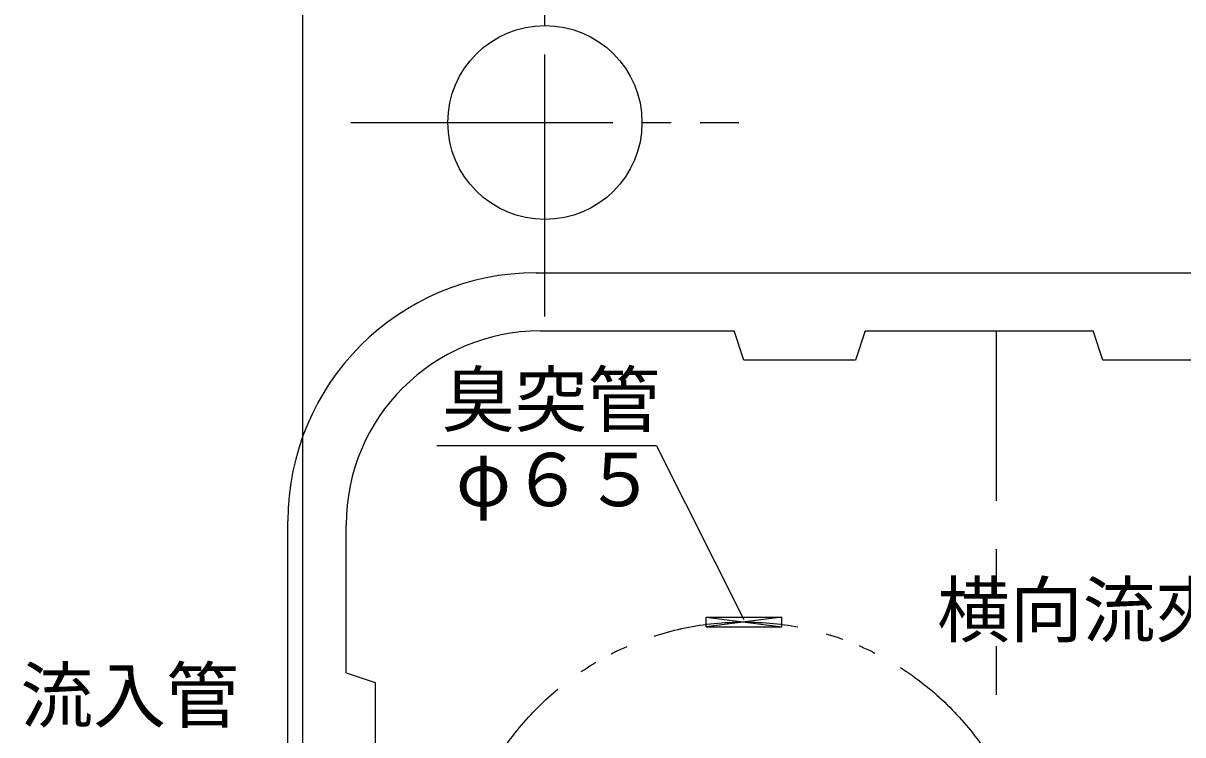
# Model space of a CAD drawing. Units: millimetres, scale not verified. Extents: x -9673 to 7645, y -6713 to 5365.
# Drawn here: x -6683 to -5487, y 523 to 1257 of the extents above; entities that cross this region are included whole.
import ezdxf
from ezdxf.enums import TextEntityAlignment as Align

# ---------------------------------------------------------------- set-up
doc = ezdxf.new("R2010")
doc.units = ezdxf.units.MM
doc.header["$LTSCALE"] = 30
doc.linetypes.add('CHAIN2', pattern=[12, 9, -1, 1, -1])
doc.linetypes.add('DOUBLE_CHAIN1', pattern=[8.8, 5, -1, 0.6, -0.6, 0.6, -1])
doc.layers.add('0-1_KIKI', color=3, linetype='Continuous', lineweight=25)
doc.layers.add('0-3_A-PIPE', color=2, linetype='Continuous', lineweight=25)
doc.styles.add('MS Gothic', font='')
doc.styles.get('MS Gothic').set_extended_font_data('MS Gothic')

msp = doc.modelspace()

# ---------------------------------------------------------------- linework, layer by layer
at = {"layer": '0-1_KIKI'}
for p, q in [((-6153.72, 999.71), (-4145.72, 999.71)), ((-6149.72, 939.71), (-5949.72, 939.71)), ((-5939.72, 909.71), (-5949.72, 939.71)), ((-5814.72, 939.71), (-5824.72, 909.71)), ((-5814.72, 939.71), (-5579.72, 939.71)), ((-5679.72, 939.71), (-5679.72, 764.71)), ((-5569.72, 909.71), (-5579.72, 939.71)), ((-5824.72, 909.71), (-5939.72, 909.71)), ((-5454.72, 909.71), (-5569.72, 909.71)), ((-6409.72, -64.29), (-6409.72, 743.71)), ((-6349.72, 587.21), (-6349.72, 739.71)), ((-5679.72, 714.71), (-5679.72, 664.71)), ((-5978.72, 644.71), (-5900.72, 634.71)), ((-5900.72, 644.71), (-5978.72, 634.71)), ((-5978.72, 634.71), (-5900.72, 634.71)), ((-5679.72, 614.71), (-5679.72, 564.71)), ((-6349.72, 587.21), (-6319.61, 577.21)), ((-6319.61, 577.21), (-6319.61, 462.21))]:
    msp.add_line(p, q, dxfattribs=at)
at = {"layer": '0-1_KIKI', "color": 4}
for q in [(-6256.2, 821.24), (-5939.72, 642.1)]:
    msp.add_line((-6029.68, 821.24), q, dxfattribs=at)
at = {"layer": '0-1_KIKI', "linetype": 'DOUBLE_CHAIN1'}
msp.add_line((-5900.72, 634.71), (-5900.72, 644.71), dxfattribs=at)
at = {"layer": '0-1_KIKI'}
msp.add_lwpolyline([(-5978.72, 634.71), (-5978.72, 644.71), (-5900.72, 644.71)], dxfattribs=at)
at = {"layer": '0-1_KIKI', "linetype": 'DOUBLE_CHAIN1'}
msp.add_circle((-5939.72, 339.71), 300, dxfattribs=at)
at = {"layer": '0-1_KIKI'}
for centre, radius in [((-6153.72, 743.71), 256), ((-6149.72, 739.71), 200)]:
    msp.add_arc(centre, radius, 90, 180, dxfattribs=at)
at = {"layer": '0-3_A-PIPE', "linetype": 'CHAIN2'}
for p, q in [((-6144.75, 954.65), (-6144.75, 1354.65)), ((-6344.75, 1154.66), (-5944.75, 1154.66))]:
    msp.add_line(p, q, dxfattribs=at)
at = {"layer": '0-3_A-PIPE'}
msp.add_lwpolyline([(-6394.75, 1304.66), (-6394.75, -615.34), (-3904.75, -615.34)], dxfattribs=at)
msp.add_circle((-6144.75, 1154.66), 100, dxfattribs=at)

# ---------------------------------------------------------------- texts
at = {"layer": '0-1_KIKI', "color": 4, "style": 'MS Gothic'}
for s, p in [('臭突管', (-6250.98, 825.14)), ('φ６５', (-6236.52, 742.55)), ('横向流夾雑物除去槽', (-5740.52, 608.13)), ('流入管', (-6685.41, 520.11))]:
    msp.add_text(s, height=54.99, dxfattribs=at).set_placement(p, align=Align.BOTTOM_LEFT)

doc.saveas('drawing.dxf')
